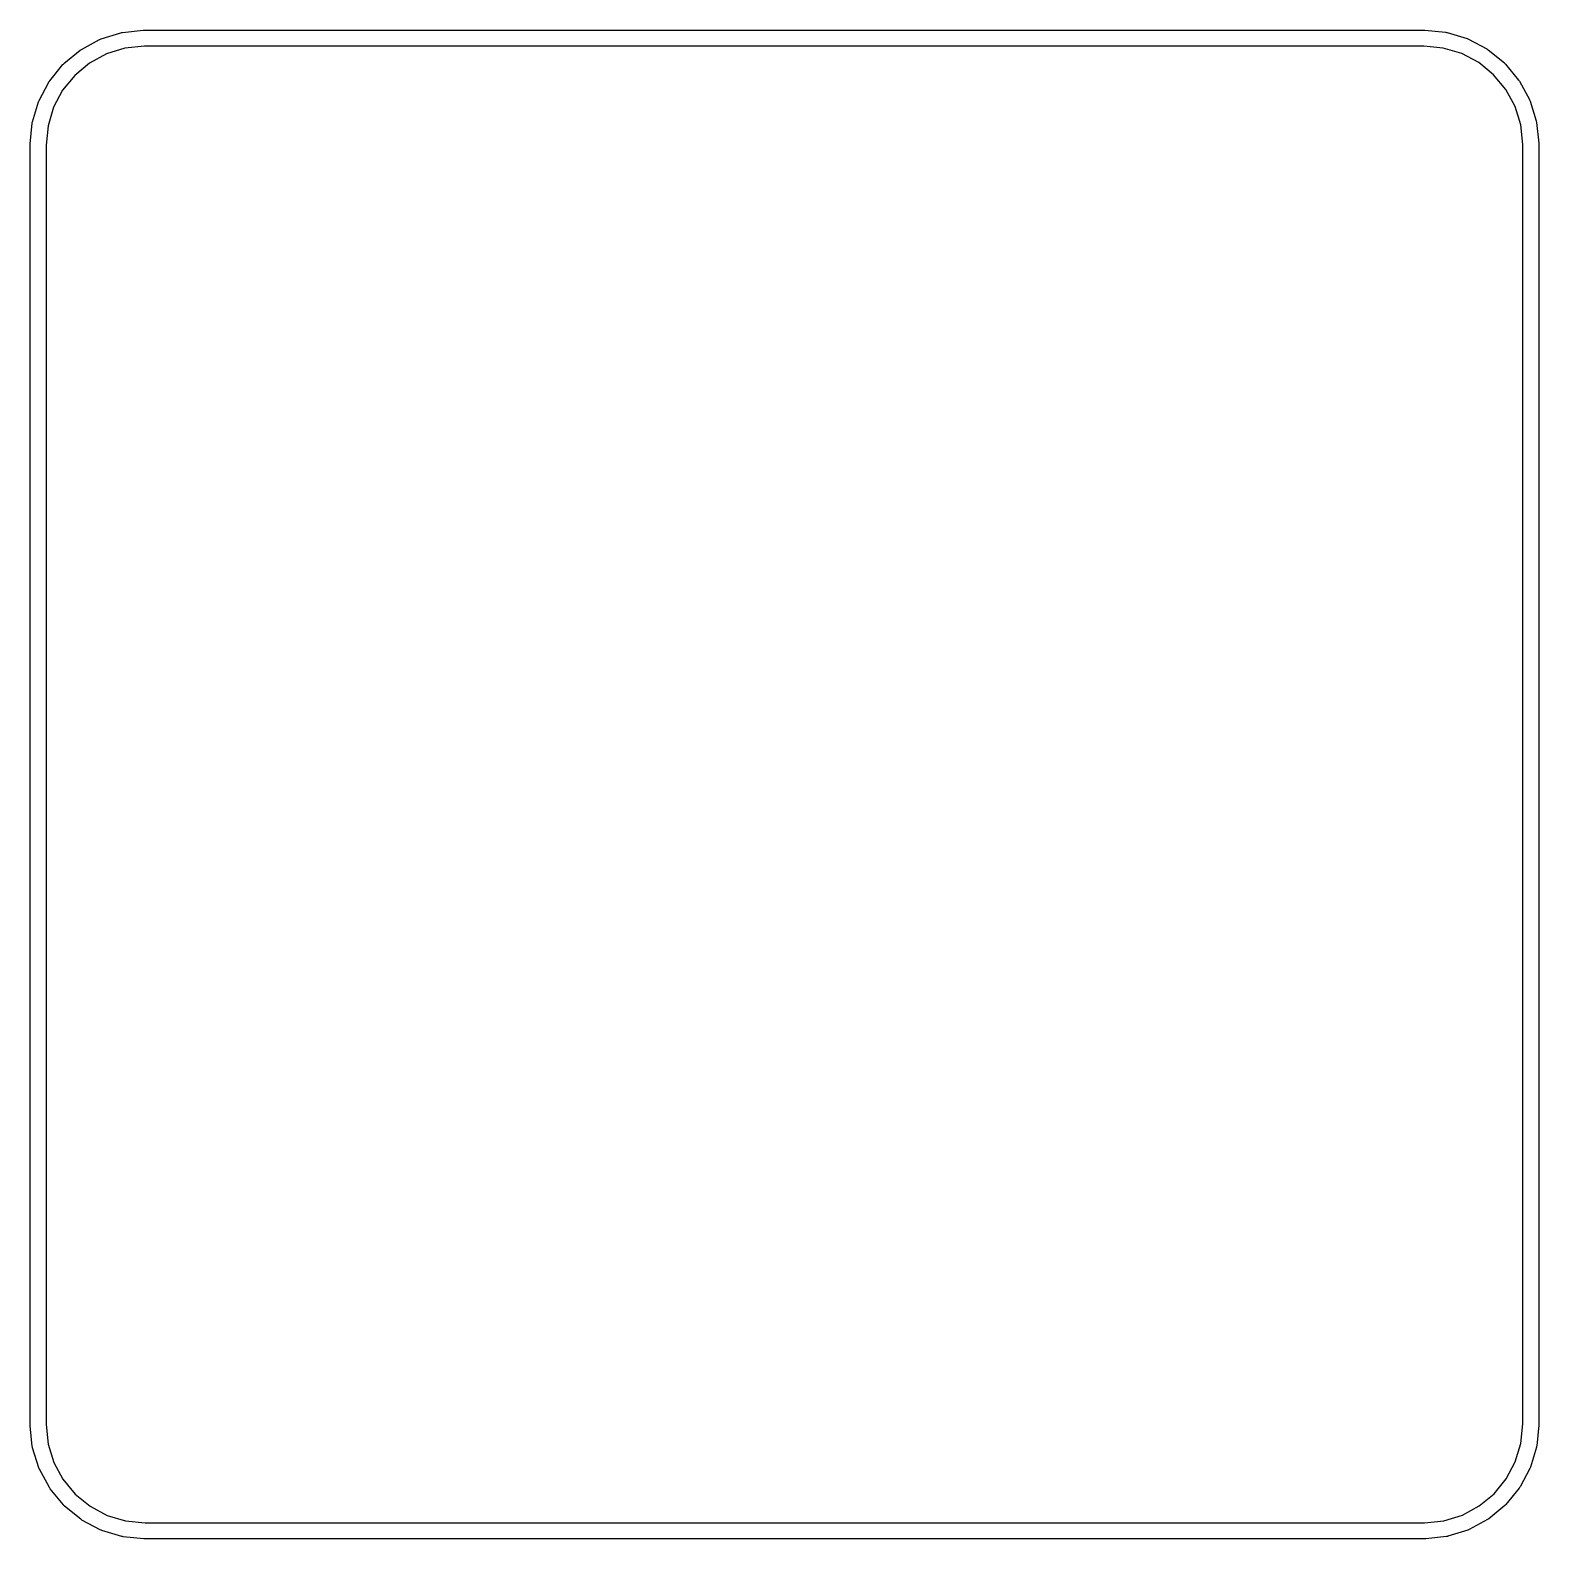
# Model space of a CAD drawing. Extents: x 59 to 2996, y -153 to 1402.
# Drawn here: x 759.81 to 773.96, y 467.78 to 481.93 of the extents above; entities that cross this region are included whole.
import ezdxf

# ---------------------------------------------------------------- set-up
doc = ezdxf.new("R2010")
doc.units = 0
doc.layers.add('BLACK', color=7, linetype='CONTINUOUS')

msp = doc.modelspace()

# ---------------------------------------------------------------- linework, layer by layer
at = {"layer": 'BLACK', "linetype": 'Continuous'}
for p, q in [((760.289, 481.75), (760.46, 481.843)), ((760.46, 481.843), (760.461, 481.843)), ((760.461, 481.843), (760.468, 481.846)), ((760.468, 481.846), (760.474, 481.848)), ((760.474, 481.848), (760.66, 481.906)), ((760.66, 481.906), (760.661, 481.906)), ((760.661, 481.906), (760.668, 481.908)), ((760.668, 481.908), (760.675, 481.909)), ((760.675, 481.909), (760.869, 481.929)), ((760.869, 481.929), (760.87, 481.929)), ((760.87, 481.929), (760.873, 481.929)), ((760.873, 481.929), (760.876, 481.93)), ((760.876, 481.93), (760.88, 481.93)), ((760.88, 481.93), (760.88, 481.93)), ((760.88, 481.93), (760.883, 481.93)), ((760.883, 481.93), (772.887, 481.93)), ((772.887, 481.93), (772.891, 481.929)), ((772.891, 481.929), (772.891, 481.929)), ((772.891, 481.929), (773.085, 481.91)), ((773.085, 481.91), (773.085, 481.91)), ((773.085, 481.91), (773.085, 481.91)), ((773.085, 481.91), (773.086, 481.91)), ((773.086, 481.91), (773.093, 481.909)), ((773.093, 481.909), (773.099, 481.908)), ((773.099, 481.908), (773.286, 481.851)), ((773.286, 481.851), (773.286, 481.851)), ((773.286, 481.851), (773.286, 481.851)), ((773.286, 481.851), (773.287, 481.851)), ((773.287, 481.851), (773.294, 481.848)), ((773.294, 481.848), (773.3, 481.846)), ((773.3, 481.846), (773.472, 481.754)), ((760.126, 481.617), (760.277, 481.742)), ((760.277, 481.742), (760.283, 481.746)), ((760.277, 481.742), (760.277, 481.742)), ((760.277, 481.742), (760.277, 481.742)), ((760.277, 481.742), (760.277, 481.742)), ((760.283, 481.746), (760.289, 481.75)), ((760.525, 481.707), (760.367, 481.621)), ((760.698, 481.761), (760.525, 481.707)), ((760.881, 481.78), (760.698, 481.761)), ((760.884, 481.78), (760.881, 481.78)), ((772.88, 481.78), (760.884, 481.78)), ((760.884, 481.78), (760.884, 481.78)), ((773.063, 481.762), (772.88, 481.78)), ((773.236, 481.71), (773.063, 481.762)), ((773.395, 481.625), (773.236, 481.71)), ((773.472, 481.754), (773.472, 481.754)), ((773.472, 481.754), (773.472, 481.754)), ((773.472, 481.754), (773.473, 481.753)), ((773.473, 481.753), (773.479, 481.75)), ((773.479, 481.75), (773.484, 481.746)), ((773.484, 481.746), (773.636, 481.622)), ((759.993, 481.456), (760.116, 481.607)), ((760.116, 481.607), (760.117, 481.608)), ((760.116, 481.607), (760.116, 481.607)), ((760.116, 481.607), (760.116, 481.607)), ((760.117, 481.608), (760.121, 481.612)), ((760.121, 481.612), (760.126, 481.617)), ((760.367, 481.621), (760.227, 481.506)), ((773.535, 481.511), (773.395, 481.625)), ((773.636, 481.622), (773.636, 481.622)), ((773.636, 481.622), (773.636, 481.622)), ((773.636, 481.622), (773.636, 481.622)), ((773.636, 481.622), (773.641, 481.617)), ((773.641, 481.617), (773.646, 481.612)), ((773.646, 481.612), (773.77, 481.462)), ((759.893, 481.271), (759.984, 481.443)), ((759.984, 481.443), (759.985, 481.444)), ((759.985, 481.444), (759.989, 481.45)), ((759.989, 481.45), (759.993, 481.456)), ((760.227, 481.506), (760.113, 481.366)), ((773.65, 481.372), (773.535, 481.511)), ((773.77, 481.462), (773.771, 481.461)), ((773.771, 481.461), (773.775, 481.455)), ((773.775, 481.455), (773.779, 481.45)), ((773.779, 481.45), (773.871, 481.278)), ((759.831, 481.071), (759.887, 481.258)), ((759.887, 481.258), (759.888, 481.259)), ((759.888, 481.259), (759.89, 481.265)), ((759.89, 481.265), (759.893, 481.271)), ((760.113, 481.366), (760.029, 481.207)), ((773.736, 481.213), (773.65, 481.372)), ((773.871, 481.278), (773.871, 481.278)), ((773.871, 481.278), (773.871, 481.278)), ((773.871, 481.278), (773.872, 481.277)), ((773.872, 481.277), (773.874, 481.271)), ((773.874, 481.271), (773.877, 481.264)), ((773.877, 481.264), (773.935, 481.078)), ((760.029, 481.207), (759.977, 481.034)), ((773.789, 481.041), (773.736, 481.213)), ((759.809, 480.863), (759.828, 481.056)), ((759.828, 481.057), (759.829, 481.064)), ((759.828, 481.056), (759.828, 481.057)), ((759.829, 481.064), (759.831, 481.071)), ((759.977, 481.034), (759.959, 480.851)), ((773.809, 480.858), (773.789, 481.041)), ((773.935, 481.078), (773.935, 481.077)), ((773.935, 481.077), (773.936, 481.07)), ((773.936, 481.07), (773.938, 481.064)), ((773.938, 481.064), (773.958, 480.87)), ((759.809, 480.858), (759.809, 480.863)), ((759.809, 468.855), (759.809, 480.858)), ((759.959, 480.851), (759.959, 468.855)), ((773.809, 480.855), (773.809, 480.858)), ((773.809, 468.858), (773.809, 480.855)), ((773.958, 480.87), (773.958, 480.869)), ((773.958, 480.869), (773.958, 480.865)), ((773.958, 480.865), (773.959, 480.862)), ((773.959, 480.862), (773.959, 480.859)), ((773.959, 480.859), (773.959, 480.858)), ((773.959, 480.858), (773.959, 480.855)), ((773.959, 480.855), (773.959, 480.855)), ((773.959, 480.855), (773.959, 480.855)), ((773.959, 480.855), (773.959, 468.851)), ((759.809, 468.854), (759.809, 468.855)), ((759.809, 468.855), (759.809, 468.855)), ((759.809, 468.851), (759.809, 468.854)), ((759.809, 468.848), (759.809, 468.851)), ((759.809, 468.851), (759.809, 468.851)), ((759.809, 468.844), (759.809, 468.848)), ((759.809, 468.841), (759.809, 468.844)), ((759.809, 468.84), (759.809, 468.841)), ((759.829, 468.646), (759.809, 468.84)), ((759.959, 468.855), (759.959, 468.855)), ((759.959, 468.855), (759.959, 468.852)), ((759.959, 468.852), (759.978, 468.669)), ((773.791, 468.675), (773.809, 468.858)), ((773.958, 468.847), (773.939, 468.653)), ((773.959, 468.851), (773.958, 468.848)), ((773.958, 468.848), (773.958, 468.847)), ((759.978, 468.669), (760.031, 468.496)), ((773.738, 468.502), (773.791, 468.675)), ((773.939, 468.652), (773.938, 468.646)), ((773.939, 468.653), (773.939, 468.652)), ((759.831, 468.639), (759.829, 468.646)), ((759.832, 468.633), (759.831, 468.639)), ((759.832, 468.632), (759.832, 468.633)), ((759.89, 468.445), (759.832, 468.632)), ((773.936, 468.639), (773.88, 468.452)), ((773.938, 468.646), (773.936, 468.639)), ((759.893, 468.439), (759.89, 468.445)), ((759.895, 468.433), (759.893, 468.439)), ((759.896, 468.432), (759.895, 468.433)), ((759.989, 468.26), (759.896, 468.432)), ((759.896, 468.432), (759.896, 468.432)), ((759.896, 468.432), (759.896, 468.432)), ((760.031, 468.496), (760.117, 468.338)), ((773.654, 468.343), (773.738, 468.502)), ((773.874, 468.439), (773.783, 468.266)), ((773.877, 468.445), (773.874, 468.439)), ((773.88, 468.451), (773.877, 468.445)), ((773.88, 468.452), (773.88, 468.452)), ((773.88, 468.452), (773.88, 468.452)), ((773.88, 468.452), (773.88, 468.451)), ((759.992, 468.254), (759.989, 468.26)), ((759.996, 468.249), (759.992, 468.254)), ((759.997, 468.248), (759.996, 468.249)), ((760.121, 468.097), (759.997, 468.248)), ((759.997, 468.248), (759.997, 468.248)), ((759.997, 468.248), (759.997, 468.248)), ((760.117, 468.338), (760.232, 468.199)), ((773.54, 468.203), (773.654, 468.343)), ((773.775, 468.254), (773.651, 468.103)), ((773.778, 468.26), (773.775, 468.254)), ((773.782, 468.265), (773.778, 468.26)), ((773.783, 468.266), (773.782, 468.265)), ((773.783, 468.266), (773.783, 468.266)), ((773.783, 468.266), (773.783, 468.266)), ((760.126, 468.093), (760.121, 468.097)), ((760.131, 468.088), (760.126, 468.093)), ((760.132, 468.087), (760.131, 468.088)), ((760.283, 467.964), (760.132, 468.087)), ((760.132, 468.087), (760.132, 468.087)), ((760.132, 468.087), (760.132, 468.087)), ((760.232, 468.199), (760.372, 468.085)), ((760.372, 468.085), (760.531, 468)), ((773.242, 468.002), (773.401, 468.088)), ((773.401, 468.088), (773.54, 468.203)), ((773.641, 468.092), (773.491, 467.968)), ((773.646, 468.097), (773.641, 468.092)), ((773.651, 468.102), (773.646, 468.097)), ((773.651, 468.103), (773.651, 468.103)), ((773.651, 468.103), (773.651, 468.103)), ((773.651, 468.103), (773.651, 468.102)), ((760.288, 467.96), (760.283, 467.964)), ((760.294, 467.956), (760.288, 467.96)), ((760.295, 467.956), (760.294, 467.956)), ((760.467, 467.864), (760.295, 467.956)), ((760.531, 468), (760.704, 467.948)), ((760.704, 467.948), (760.887, 467.93)), ((772.886, 467.93), (773.069, 467.949)), ((773.069, 467.949), (773.242, 468.002)), ((773.478, 467.96), (773.307, 467.867)), ((773.484, 467.964), (773.478, 467.96)), ((773.49, 467.967), (773.484, 467.964)), ((773.491, 467.968), (773.49, 467.967)), ((760.474, 467.861), (760.467, 467.864)), ((760.48, 467.859), (760.474, 467.861)), ((760.481, 467.858), (760.48, 467.859)), ((760.668, 467.802), (760.481, 467.858)), ((760.674, 467.801), (760.668, 467.802)), ((760.681, 467.799), (760.674, 467.801)), ((760.682, 467.799), (760.681, 467.799)), ((760.875, 467.78), (760.682, 467.799)), ((760.682, 467.799), (760.682, 467.799)), ((760.682, 467.799), (760.682, 467.799)), ((760.887, 467.93), (772.883, 467.93)), ((772.883, 467.93), (772.883, 467.93)), ((772.883, 467.93), (772.886, 467.93)), ((773.092, 467.801), (772.898, 467.78)), ((773.099, 467.802), (773.092, 467.801)), ((773.106, 467.803), (773.099, 467.802)), ((773.107, 467.804), (773.106, 467.803)), ((773.293, 467.861), (773.107, 467.804)), ((773.3, 467.864), (773.293, 467.861)), ((773.306, 467.866), (773.3, 467.864)), ((773.307, 467.867), (773.306, 467.866)), ((760.88, 467.78), (760.875, 467.78)), ((772.884, 467.78), (760.88, 467.78)), ((772.887, 467.78), (772.884, 467.78)), ((772.891, 467.78), (772.887, 467.78)), ((772.887, 467.78), (772.887, 467.78)), ((772.894, 467.78), (772.891, 467.78)), ((772.897, 467.78), (772.894, 467.78)), ((772.898, 467.78), (772.897, 467.78))]:
    msp.add_line(p, q, dxfattribs=at)

doc.saveas('drawing.dxf')
